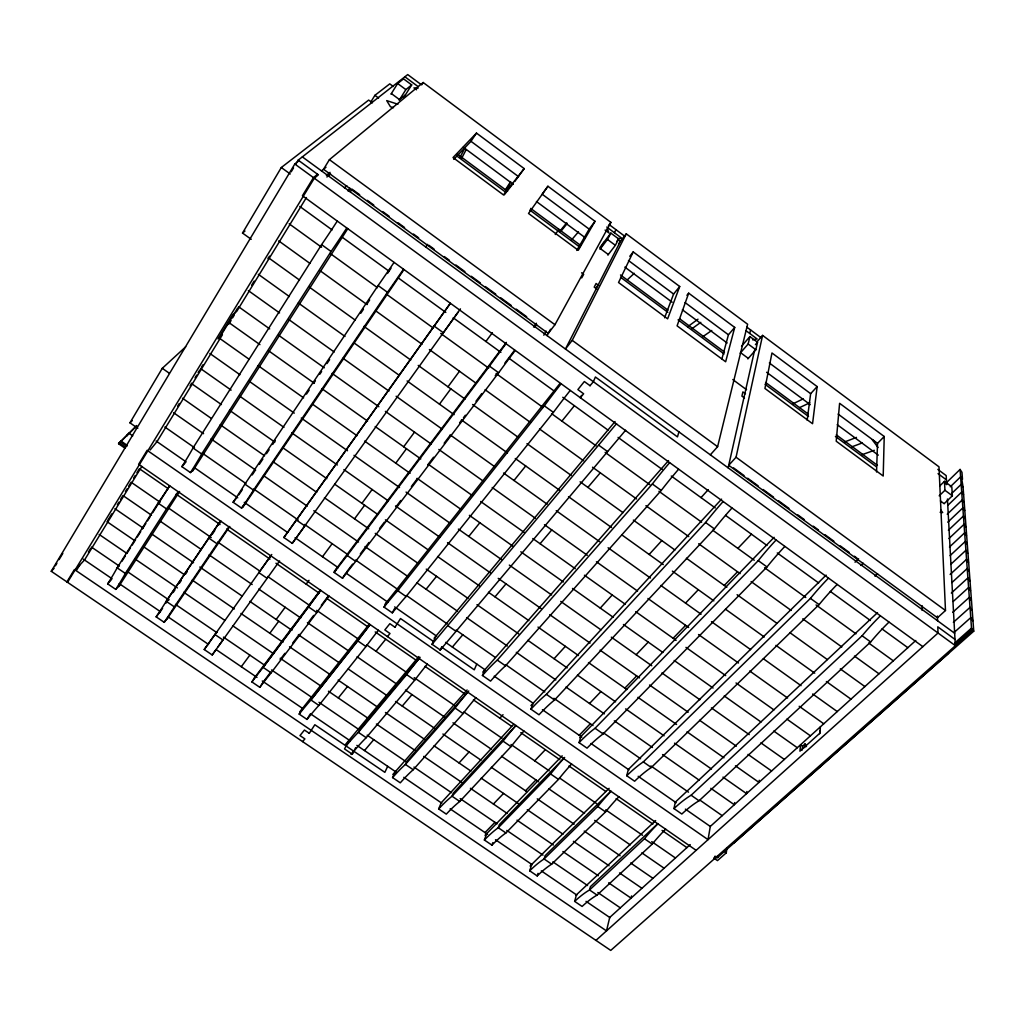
<?xml version="1.0" encoding="UTF-8"?>
<svg xmlns="http://www.w3.org/2000/svg" width="1025" height="1025" viewBox="0 0 1025 1025"><rect width="100%" height="100%" fill="white"/><g stroke="black" fill="none" stroke-linecap="round" stroke-linejoin="round"><path stroke-width="1.5" d="M884.229 436.509L883.204 476.01L836.208 441.224L839.603 403.299L884.229 436.509L877.528 443.364L876.542 471.974M819.68 733.708L819.936 730.53M820.397 726.815L819.897 733.17L799.936 751.171L800.563 744.765L802.575 746.2L802.216 750.044M804.702 747.571L805.035 743.971L802.575 746.2M817.156 386.592L812.556 423.722L764.932 388.462L771.966 352.972L817.156 386.592L810.647 393.677L807.162 420.135M759.256 780.256L758.974 782.395L735.438 765.842M746.853 791.492L746.559 793.632L722.984 777.117M713.656 857.963L717.462 860.603L726.264 852.838L726.981 848.098M734.63 802.575L734.297 804.728L710.825 788.315M915.786 640.497L710.287 826.457L708.044 839.654L147.152 450.308L138.618 464.312L696.154 850.34M888.931 622.162A109.508 42.384 -53.6 0 0 870.661 641.97L699.05 800.768A94.761 31.467 -57.9 0 0 681.83 814.029L673.989 808.584L675.308 802.139L877.515 612.643M736.053 457.24L762.587 335.393L938.99 466.823L945.486 610.503L937.465 617.78L728.724 465.286L736.053 457.24L945.486 610.503M747.84 358.904L755.848 349.743L757.513 342.248L749.903 336.584L741.536 346.245M728.147 467.848L754.592 350.281M631.554 895.94L631.067 898.143L608.658 882.832M740.165 353.215L748.147 344.016L749.903 336.584M749.723 333.458L750.569 329.922M710.325 454.831L717.603 446.708L747.622 324.233L626.275 233.828L618.587 243.835M837.118 584.506A110.098 37.502 -53.7 0 0 819.077 604.635L651.311 767.482A95.171 27.803 -57.4 0 0 634.642 781.229L626.736 775.746L628.338 769.455L826.099 575.127M734.72 327.411L725.649 361.774L677.089 325.847L688.685 293.176L734.72 327.411L728.429 334.778L721.908 358.865M665.699 829.148A97.913 32.198 -58.2 0 0 652.22 844.087L597.075 895.107A94.377 28.277 -59.3 0 0 582.097 906.446L574.653 901.385L576.434 894.799M678.909 431.884L677.474 436.893L595.397 377.008L593.373 381.71L590.041 385.708M531.732 864.382L529.694 870.814L537.215 875.927L538.01 873.351M784.778 546.479A110.674 32.505 -53.8 0 0 766.995 566.94L603.136 733.9A95.594 24.075 -57 0 0 587.03 748.16L579.061 742.613L580.932 736.501M486.657 833.709L484.377 840L491.949 845.151L492.846 842.627M731.927 508.067A111.264 27.393 -53.9 0 0 714.387 528.874L554.538 700.011A96.03 20.269 -56.5 0 0 538.996 714.784L530.95 709.185L533.128 703.24M679.716 286.5L667.621 318.839L618.549 282.516L633.207 251.907L679.716 286.5L673.592 294.047L664.597 317.776M523.967 731.017A99.207 20.743 -56.7 0 0 511.001 746.636L459.764 801.473A95.517 18.207 -57.4 0 0 446.311 814.132L438.662 808.93L441.211 802.78M678.55 469.271A111.866 22.178 -54 0 0 661.253 490.437L505.504 665.827A96.478 16.4 -56.1 0 0 490.539 681.113L482.429 675.475L484.889 669.697M476.753 664.033L474.293 669.825L441.596 647.095M580.406 397.764L581.482 395.394M475.895 697.717A99.668 16.772 -56.2 0 0 463.095 713.567L413.216 769.737A95.927 14.709 -56.8 0 0 400.288 782.831L392.575 777.591L395.394 771.594M387.668 766.328L384.862 772.35L314.842 724.739L309.294 733.336M441.647 647.134L440.276 649.978L432.063 644.277L436.163 635.808M617.857 239.568L620.407 241.464L565.441 349.025L572.219 340.338L626.275 233.828M354.432 750.069L355.649 747.712M607.876 255.084L615.372 245.321L618.664 238.94L610.849 233.123L599.779 247.678M459.982 157.427L465.081 147.587M461.737 158.119L466.183 149.612M349.128 740.101L344.541 748.942L352.344 754.246L353.868 751.274L351.127 754.541L353.817 751.235A96.337 11.147 -56.2 0 1 366.22 737.692L414.715 680.19A100.13 12.723 -55.7 0 1 427.322 664.098M614.385 232.713L615.987 229.69M599.997 249.242L607.453 239.453L610.849 233.123M603.892 242.272L600.432 248.678L608.312 254.52M581.726 277.903L583.673 274.328L581.598 272.804M554.948 324.707L610.926 222.387L423.184 82.513L329.409 159.657L323.528 169.266L548.247 333.433L554.948 324.707L329.409 159.657M547.055 335.598L550.553 329.243M392.255 612.822L394.523 608.722M543.814 335.226L546.12 331.062M570.169 390.499A113.07 11.403 -54.2 0 0 553.398 412.383L406.079 596.512A97.388 8.405 -55.2 0 0 392.319 612.86L383.991 607.082L387.066 601.649M302.529 708.39L299.172 714.092L307.013 719.422L309.665 714.835M595.025 221.31L578.279 250.292L528.516 213.456L547.914 186.255L595.025 221.31L589.17 229.126L576.806 250.433M251.228 239.325L242.515 233.059L281.298 167.523L368.68 100.078L372.408 102.833M137.798 428.283L129.957 422.825L162.283 368.308L185.717 346.796M125.114 448.284L118.567 443.735L136.709 425.529M132.737 435.856L128.817 433.127L126.652 435.945L136.21 426.387M134.583 428.309L135.082 427.463M945.268 483.8L960.079 469.437L971.508 628.12L972.687 630.413L610.746 950.418L51.25 571.284L294.803 164.013L299.005 160.733M55.388 565.813L56.875 563.327M59.104 559.599L62.82 553.385M291.202 171.79L293.522 167.908M295.853 164.013L298.185 160.131L407.719 74.582L420.493 84.088M66.894 581.893L74.441 569.528L606.505 930.892L609.708 917.465L690.222 844.613M67.535 582.315L314.303 178.235L318.365 174.852L298.185 160.131M76.785 569.862L79.796 564.929M150.137 450.001L156.992 441.634L222.412 334.778L218.056 338.903L232.534 315.239L236.839 311.216L306.424 197.543M88.406 552.065L90.687 548.324M107.792 520.367L111.751 513.884M117.337 504.748L118.951 502.122M120.553 499.495L122.962 495.549L151.521 515.216M125.409 491.552L127.049 488.887M128.676 486.222L131.123 482.224L160.028 502.186M133.596 478.175L135.249 475.472M136.902 472.768L139.387 468.72L168.279 488.707M177.658 406.156L179.272 403.517M190.112 385.925L191.765 383.222M195.07 377.815L196.723 375.112M198.12 372.69L199.785 369.974M201.387 367.347L202.937 364.823M220.862 335.508L237.698 308M251.663 285.168L254.149 281.093M267.935 258.71L269.498 256.147M228.588 324.387L230.958 320.492L228.818 322.516L259.94 344.631M232.573 317.853L234.187 315.226M141.847 466.375L84.524 559.996L75.133 570.002M370.717 102.141L374.907 95.325L389.769 83.858L393.331 86.51M390.999 94.185L397.636 83.499L403.555 78.874L411.678 84.908L403.85 97.375M399.186 100.258L405.862 89.611L411.678 84.908M348.116 191.124L349.884 188.164M350.243 191.842L351.959 189.1L359.66 194.724M342.478 578.228L345.809 572.949L388.078 602.354M421.685 84.883L423.184 82.513M152.661 512.731L169.714 485.76A102.705 9.481 -53.4 0 1 158.081 503.07L117.132 567.837A98.759 8.277 -53.1 0 1 107.651 583.866L115.761 589.388L120.207 584.288M181.899 466.644A99.425 9.263 -53.5 0 0 193.02 447.963L321.594 244.642A115.697 12.633 -54.6 0 0 337.187 221.182M121.949 561.264L125.358 555.87M127.062 553.18L130.483 547.786M132.187 545.082L135.595 539.688M137.299 536.998L140.72 531.603M142.424 528.9L145.832 523.506M147.536 520.815L150.098 516.767M558.907 229.331L555.255 234.507M115.761 589.388A98.669 7.623 -53.2 0 0 125.345 573.436L166.55 508.912A102.628 8.725 -53.5 0 0 178.196 491.603M185.089 463.095L181.835 466.606L190.471 472.602A99.348 8.52 -53.5 0 0 201.694 454.011L331.062 251.497A115.594 11.634 -54.6 0 0 346.706 228.088M118.657 586.71L179.58 491.475M192.495 471.282L347.77 228.677M505.504 189.651L510.668 181.579M505.658 190.663L509.925 184.039M255.545 676.397L251.907 681.945L259.812 687.327L263.399 681.753M337.52 567.184L334.137 572.437L342.542 578.267A97.862 4.292 -54.8 0 1 355.688 561.38L498.65 372.767A113.698 5.83 -54.3 0 1 515.152 350.512M453.768 159.362L470.975 141.309L476.471 133.096L524.198 168.612L514.755 181.502M220.503 520.892A102.193 5.01 -53.9 0 1 208.69 537.997L166.217 601.303A98.259 4.382 -53.7 0 1 156.146 616.845L164.192 622.316L168.343 617.05M233.123 502.25A98.925 4.894 -53.9 0 0 244.898 484.133L378.123 285.552A115.056 6.663 -54.5 0 0 394.01 262.477M220.503 520.931L166.217 601.303L174.353 606.851A98.169 3.741 -53.8 0 1 164.192 622.316M159.9 612.284L162.552 608.337M166.088 603.059L168.753 599.1M173.174 592.501L174.942 589.875M179.375 583.276L181.143 580.637M185.576 574.038L187.344 571.399M212.137 534.473L214.802 530.514M218.338 525.248L220.99 521.289M238.851 494.819L242.412 489.514M252.201 474.934L254.866 470.962M259.325 464.338L262.887 459.033M266.436 453.729L269.114 449.757M272.676 444.453L275.341 440.468M306.488 394.074L309.166 390.102M313.612 383.478L315.392 380.826M319.838 374.202L321.619 371.55M326.962 363.593L329.627 359.621M360.787 313.227L363.452 309.243M367.014 303.951L369.679 299.966M387.488 273.457L391.05 268.153M174.353 606.851L217.069 543.788A102.103 4.279 -53.9 0 0 228.921 526.722M236.07 498.547L233.072 502.212L241.618 508.144A98.836 4.177 -54 0 0 253.508 490.129L387.488 292.33A114.954 5.689 -54.5 0 0 403.427 269.319M167.011 619.023L229.754 526.453M242.823 507.298L403.94 269.639M425.823 246.897L427.566 244.347M216.839 631.784L204.231 649.53L212.201 654.949L279.582 560.97M450.257 303.349A114.428 0.82 -54.4 0 1 434.088 326.04L283.887 537.523M207.716 644.738L271.753 554.487M287.538 532.526L450.282 303.464M270.843 555.755L258.838 572.603L267.153 578.343M212.201 654.949L216.07 649.543L257.019 677.41M292.253 543.327L295.892 538.24M547.914 186.255L542.199 194.225L589.17 229.126M295.892 538.343L460.443 308.884M218.107 646.724L222.938 639.984L214.878 634.488M458.008 312.317L443.351 332.753L434.088 326.04M204.231 649.53L208.152 644.148M241.298 666.711L249.844 655.129M276.173 619.472L285.181 607.261M322.491 556.742L332.151 543.673M361.928 503.326L372.139 489.502M403.683 446.785L414.51 432.127M447.976 386.809L459.469 371.242M269.806 633.258L278.723 621.227M306.18 584.148L308.999 580.329M354.535 518.842L364.618 505.222M395.765 463.172L406.451 448.745M439.469 404.157L450.808 388.847M485.876 341.479L492.372 332.715M253.828 678.678L320.236 590.208M334.304 571.476L506.35 342.388M320.658 590.4L263.118 667.377A97.298 3.216 -54.9 0 0 251.907 681.945M320.748 590.298A101.18 3.677 -54.8 0 0 308.538 606.903L263.118 667.377L271.113 672.836L316.776 612.591A101.091 4.382 -54.8 0 1 329.012 596.025M334.201 572.475A97.939 3.6 -54.8 0 1 347.244 555.486L489.476 366.13A113.801 4.882 -54.3 0 1 505.927 343.811M608.427 225.679L610.926 222.387M262.938 682.368L270.587 672.259M280.158 659.626L284.95 653.297M292.599 643.188L299.3 634.347M308.871 621.714L313.663 615.397M321.312 605.288L328.013 596.435M346.796 571.758L352.587 564.122M360.3 553.936L368.974 542.481M379.57 528.49L384.401 522.122M395.97 506.85L400.788 500.482M411.384 486.491L417.175 478.854M427.771 464.85L433.562 457.214M444.171 443.223L449.949 435.587M459.584 422.851L461.519 420.314M463.441 417.764L465.376 415.215M475.984 401.223L481.763 393.587M495.254 375.765L497.189 373.215M504.902 363.042L514.537 350.307M533.538 327.026L536.395 323.259M534.73 327.142L536.652 324.592M616.819 241.349L618.664 238.94M127.164 435.087L118.567 443.735M596.204 287.538L598.152 285.014M629.786 256.301L633.207 251.907M524.198 168.612L503.467 194.917L453.024 157.568L476.471 133.096M504.274 194.827L512.846 183.923M299.889 711.722L369.256 624.135M385.067 604.161L559.957 383.465M378.392 630.221A100.604 8.597 -55.3 0 0 365.963 646.532L318.877 705.405L310.947 699.985L370.089 624.622A100.693 7.893 -55.2 0 0 357.802 640.907L310.947 699.985A96.85 6.919 -55.5 0 0 299.172 714.092M384.055 607.12A97.465 7.726 -55.2 0 1 397.713 590.682L544.313 405.81A113.173 10.481 -54.2 0 1 561.034 383.863M156.146 616.845L160.348 611.618L119.246 583.635M241.567 508.105L245.513 503.198M302.606 741.613L304.886 738.897L299.992 735.578L304.438 730.043L309.358 733.375M387.437 636.589L390 633.527L384.836 629.939L389.859 623.687L395.035 627.287M394.984 627.236L400.519 618.549L433.46 641.445M580.342 397.713L583.635 393.779L577.882 389.59L584.34 381.543L590.105 385.746M338.288 697.948L347.526 686.507M375.996 651.272L385.746 639.203M426.093 589.247L436.535 576.319M468.771 536.434L479.828 522.737M513.973 480.482L525.684 465.965M561.918 421.108L574.372 405.708M559.637 231.496L566.697 222.822M561.188 230.907L567.209 223.54M686.929 295.315L688.685 293.176M345.502 744.457L418.841 656.551M434.113 638.255L615.051 421.544M420.096 657.32L359.89 729.39L358.353 732.324A96.414 10.558 -56.1 0 0 346.053 745.957M419.199 658.473A100.207 12.031 -55.7 0 0 406.618 674.591L358.353 732.324L366.22 737.692M431.871 644.507L616.563 423.62M440.084 650.209L625.634 430.218M364.503 750.556L373.753 739.666M402.248 706.084L411.999 694.604M452.358 647.057L462.787 634.77M494.985 596.845L506.017 583.84M540.085 543.711L551.77 529.938M587.876 487.4L600.278 472.794M571.245 240.298L578.446 231.868M757.373 341.389L762.587 335.393M755.425 344.656L757.513 342.248M392.818 774.516L467.08 689.966M482.788 672.092L668.543 460.571M468.745 691.017L406.822 761.408L405.426 764.419A95.991 14.119 -56.7 0 0 392.575 777.591M467.836 692.144A99.745 16.105 -56.1 0 0 455.074 708.032L405.426 764.419L413.216 769.737M482.429 675.475A96.555 15.734 -56 0 1 497.279 660.1L652.348 483.992A111.956 21.294 -54 0 1 669.594 462.762M107.651 583.866L111.238 579.817M119.387 565.313L117.132 567.837L125.345 573.436M190.407 472.563L194.686 467.848L237.749 497.804M459.033 762.946L469.04 751.966M499.854 718.179L503.019 714.707M554.077 658.716L565.377 646.327M600.253 608.094L612.22 594.974M649.145 554.474L661.83 540.572M701.023 497.599L708.262 489.655M440.724 803.318L513.768 724.201M530.963 705.584L721.587 499.137M515.831 725.533L453.293 793.119L452.038 796.207A95.581 17.63 -57.3 0 0 438.662 808.93M515.985 725.482A99.284 20.09 -56.6 0 0 503.044 741.139L452.038 796.207L459.764 801.473M530.95 709.185A96.107 19.629 -56.4 0 1 546.402 694.335L705.572 522.494A111.366 26.535 -53.9 0 1 723.073 501.622M493.409 804.023L503.531 793.44M534.704 760.832L545.377 749.672M589.516 703.509L600.945 691.567M636.166 654.719L648.248 642.098M685.533 603.097L698.32 589.721M737.859 548.375L751.428 534.179M51.25 571.284L54.146 568.286M485.017 832.582L494.947 822.332M525.505 790.762L535.96 779.961M579.202 735.297L590.387 723.74M624.866 688.134L636.679 675.923M673.13 638.268L685.635 625.352M724.265 585.454L737.513 571.771M485.043 835.375L562.187 755.835M579.842 737.628L774.093 537.318M564.647 757.437L499.38 824.561L498.265 827.726A95.184 21.064 -57.9 0 0 484.377 840M563.712 758.526A98.836 23.998 -57.1 0 0 550.592 773.965L498.265 827.726L505.927 832.953L558.484 779.397A98.772 24.638 -57.1 0 1 571.63 764.009M579.061 742.613A95.671 23.447 -56.9 0 1 595.064 728.275L758.257 560.624A110.777 31.66 -53.8 0 1 776.002 540.098M530.079 866.01L609.119 788.34M610.836 791.313L545.082 855.747L544.096 858.976A94.8 24.433 -58.6 0 0 529.694 870.814M611.015 791.287A98.4 27.829 -57.6 0 0 597.742 806.496L544.096 858.976L551.693 864.165L605.557 811.89A98.336 28.457 -57.6 0 1 618.869 796.72M626.736 775.746A95.248 27.188 -57.4 0 1 643.303 761.908L810.429 598.382A110.188 36.669 -53.7 0 1 828.431 578.19M855.042 562.2L858.617 558.715M939.925 485.773L944.473 481.353L951.815 486.824L952.353 495.792L944.281 503.544M860.872 565.441L863.165 563.212M939.182 495.831L944.935 490.283L944.473 481.353M950.277 486.824L960.617 476.83L961.514 477.496L963.039 486.811L961.155 484.377L951.93 493.243M947.894 505.287L961.719 492.051L962.629 492.73L963.654 495.075L964.205 502.391L962.283 499.893L947.254 514.217M874.966 576.178L877.541 573.718M129.957 422.825L132.263 420.634M947.779 522.199L962.859 507.875L963.782 508.567L964.832 510.988L965.396 518.599L963.436 516.023L948.381 530.258M948.919 538.561L964.038 524.339L964.986 525.043L966.062 527.542L966.652 535.46L964.653 532.821L949.47 547.03M575.883 895.312L655.641 820.564M627.274 279.851L634.283 273.303M657.717 823.78L590.4 886.663L589.542 889.969A94.441 27.739 -59.2 0 0 574.653 901.385M657.922 823.754A97.977 31.583 -58.1 0 0 644.469 838.745L589.542 889.969L597.075 895.107M673.989 808.584A94.825 30.865 -57.9 0 1 691.119 795.233L862.102 635.769A109.611 41.577 -53.6 0 1 880.334 615.91M950.098 555.601L965.268 541.469L966.242 542.187L967.344 544.775L967.959 553.026L965.909 550.297L950.662 564.429M950.149 574.448L966.562 559.317L967.549 560.047L968.676 562.725L969.317 571.322L967.216 568.529L951.918 582.559M951.341 593.039L967.895 577.921L968.907 578.664L970.06 581.457L970.726 590.413L968.587 587.53L953.212 601.483M952.725 612.297L969.291 597.344L970.329 598.1L971.508 600.996L972.2 610.349L970.022 607.377L953.365 622.316M595.935 940.386L938.016 633.014L937.798 626.852L954.993 639.408M344.451 187.895L346.822 185.768M954.096 632.489L970.752 617.627L971.803 618.395L973.02 621.406L973.75 631.195L717.013 858.002L714.63 856.349M954.762 642.97L971.508 628.12M714.861 856.951L715.591 856.311M954.621 644.789L972.571 628.889M733.951 842.922L948.573 653.245M326.911 177.005L330.562 173.904M326.398 175.454L330.05 172.367M317.532 174.25L313.471 177.632L302.426 195.737L922.846 646.647M321.543 170.919L325.988 167.229M242.515 233.059L244.962 231.048M405.426 94.864L399.571 99.656L391.383 93.583M687.724 326.706L697.987 319.185M691.824 328.807L700.793 322.35M702.625 336.802L711.76 330.486M793.235 403.671L803.228 398.866M799.667 407.566L809.788 402.812M844.562 441.98L856.464 437.393M851.839 446.849L862.179 442.979M862.307 454.6L874.312 450.321M752.593 339.813L757.142 338.98L746.008 330.691M617.934 238.569L621.996 238.377L606.774 227.05M417.995 88.278L413.959 87.881L416.534 89.79M940.104 512.257L942.68 512.564L940.783 510.053M393.485 107.715L390.435 106.741L386.72 100.617L397.905 104.242M91.456 547.081L119.156 565.979M127.074 571.386L168.958 599.958M175.531 604.43L216.839 632.617M223.437 637.114L264.988 665.456M271.574 669.953L312.407 697.807M318.993 702.304L358.507 729.262M367.168 735.168L406.015 761.665M413.946 767.072L451.474 792.684M460.148 798.59L497.112 823.805M506.786 830.417L543.007 855.119M552.859 861.846L587.556 885.51M597.831 892.519L620.317 907.855M83.32 559.176L112.148 578.805M167.805 616.691L208.485 644.379M262.272 680.984L302.9 708.634M310.332 713.695L350.089 740.755M356.854 745.367L395.945 771.953M403.799 777.309L441.788 803.164M450.129 808.84L487.631 834.363M495.485 839.706L532.129 864.652M541.303 870.891L576.819 895.068M586.031 901.347L610.042 917.683M99.169 534.461L126.921 553.436M134.852 558.856L177.376 587.927M183.757 592.283L224.847 620.394M232.611 625.698L273.649 653.758M280.248 658.268L321.132 686.225M328.448 691.222L369.141 719.05M376.406 724.022L415.163 750.518M423.735 756.373L461.852 782.447M470.398 788.289L507.221 813.466M517.01 820.154L553.333 844.997M562.892 851.532L598.28 875.734M114.928 508.695L143.308 528.195M151.123 533.564L193.546 562.712M199.824 567.017L242.028 596.012M249.844 601.38L291.933 630.298M298.403 634.744L339.211 662.778M348.282 669.017L386.489 695.257M395.535 701.472L435.036 728.608M442.903 734.015L480.93 760.14M491.372 767.315L526.85 791.684M537.254 798.834L574.141 824.177M584.199 831.083L620.112 855.76M630.631 862.986L652.963 878.322M106.997 521.661L134.57 540.559M143.718 546.825L184.462 574.756M192.252 580.099L234.353 608.952M240.926 613.45L282.951 642.252M289.524 646.762L330.422 674.783M338.148 680.087L377.674 707.173M385.451 712.503L424.875 739.525M434.049 745.816L470.885 771.056M481.238 778.154L518.253 803.523M527.26 809.699L562.994 834.183M573.398 841.32L609.042 865.753M619.536 872.941L641.945 888.303M159.887 520.969L201.284 549.49M209.151 554.909L252.176 584.532M258.736 589.055L300.722 617.96M307.41 622.572L349.269 651.4M357.097 656.782L396.508 683.931M405.464 690.094L444.965 717.295M452.973 722.804L491.129 749.083M501.558 756.271L538.586 781.767M548.811 788.814L584.519 813.402M594.679 820.397L630.208 844.869M641.855 852.877L664.123 868.226M176.159 494.165L220.042 524.531M226.602 529.079L270.011 559.112M275.968 563.238L319.262 593.206M326.565 598.254L367.68 626.711M375.214 631.925L417.149 660.933M424.991 666.365L464.53 693.72M473.409 699.87L511.629 726.328M520.79 732.657L559.791 759.653M568.965 765.995L605.801 791.492M616.14 798.642L652.887 824.087M662.048 830.417L686.904 847.611M167.882 507.606L211.265 537.561M217.787 542.058L260.017 571.207M267.666 576.486L309.537 605.391M316.687 610.336L358.865 639.446M366.771 644.904L406.336 672.221M414.19 677.64L454.754 705.648M463.877 711.939L501.917 738.192M511.027 744.496L549.169 770.826M559.483 777.937L596.524 803.51M605.724 809.865L642.56 835.285M651.759 841.64L675.437 857.989M158.081 503.07L166.55 508.912M208.69 537.997L217.069 543.788M308.538 606.903L316.776 612.591M357.802 640.907L365.963 646.532M406.618 674.591L414.715 680.19M455.074 708.032L463.095 713.567M503.044 741.139L511.001 746.636M550.592 773.965L558.484 779.397M597.742 806.496L605.557 811.89M644.469 838.745L652.22 844.087M724.355 851.506L726.264 852.838M120.758 440.891L127.331 445.452M120.245 441.749L126.818 446.311M717.269 856.323L718.23 856.99M119.079 442.877L125.627 447.412M164.884 427.028L194.481 447.682M202.284 453.114L245.897 483.531M253.739 489.002L298.173 519.982M304.604 524.454L347.821 554.602M355.598 560.022L398.776 590.131M406.502 595.525L447.118 623.841M456.099 630.106L495.344 657.461M505.645 664.648L544.813 691.965M553.884 698.294L593.001 725.572M603.264 732.721L640.599 758.756M650.926 765.957L688.505 792.171M700.024 800.192L722.202 815.669M193.02 447.963L201.694 454.011M244.898 484.133L253.508 490.129M296.315 519.982L304.835 525.915L292.304 543.365L283.835 537.484L287.525 532.423L244.27 502.34M347.244 555.486L355.688 561.38M397.713 590.682L406.079 596.512M447.72 625.545L456.01 631.323M497.279 660.1L505.504 665.827M546.402 694.335L554.538 700.011M595.064 728.275L603.136 733.9M643.303 761.908L651.311 767.482M691.119 795.233L699.05 800.768M156.095 441.006L186.166 461.929M295.11 537.702L338.237 567.683M394.638 606.915L436.612 636.115M445.606 642.368L485.043 669.799M494.204 676.167L533.436 703.457M542.404 709.697L581.828 737.116M591.002 743.497L629.004 769.929M638.178 776.309L676.192 802.754M685.379 809.135L710.287 826.457M173.622 412.742L203.578 433.678M211.112 438.956L255.673 470.103M263.476 475.562L307.269 506.183M313.804 510.745L358.532 542.02M365.054 546.568L408.014 576.614M416.957 582.866L457.483 611.195M466.618 617.588L507.298 646.019M516.305 652.323L555.832 679.947M565.992 687.058L604.353 713.874M614.295 720.831L652.464 747.52M662.56 754.567L699.229 780.204M182.488 398.238L211.163 418.341M220.285 424.734L264.604 455.805M273.572 462.096L316.738 492.346M324.425 497.727L368.744 528.798M375.265 533.372L418.443 563.635M426.272 569.131L468.002 598.382M476.984 604.673L518.74 633.95M527.875 640.343L567.171 667.903M577.447 675.103L615.615 701.856M625.647 708.877L664.072 735.809M674.54 743.163L711.452 769.032M200.618 368.616L231.125 390.115M239.683 396.15L283.963 427.348M291.779 432.857L337.353 464.978M343.875 469.578L388.206 500.815M395.535 505.991L439.725 537.126M447.528 542.622L490.424 572.86M498.214 578.343L541.29 608.709M549.746 614.667L590.067 643.085M600.086 650.145L639.498 677.909M649.555 685.007L688.185 712.234M699.627 720.293L736.36 746.187M748.032 754.4L771.569 770.992M191.483 383.542L221.426 404.58M229.485 410.243L274.803 442.095M282.605 447.579L326.873 478.688M334.662 484.172L377.661 514.383M385.413 519.829L428.501 550.118M437.585 556.511L479.341 585.852M488.451 592.258L528.887 620.676M538.01 627.082L578.459 655.526M588.491 662.573L626.864 689.543M637.96 697.333L676.564 724.47M687.032 731.824L723.97 757.795M162.283 368.308L169.304 373.241M209.882 353.471L239.914 374.702M249.062 381.159L294.278 413.113M301.273 418.059L347.501 450.731M354.009 455.331L399.545 487.516M406.054 492.102L450.59 523.583M458.38 529.092L501.468 559.535M509.31 565.082L551.642 594.987M560.726 601.406L600.945 629.837M611.323 637.166L651.759 665.75M661.932 672.938L699.857 699.729M711.414 707.903L749.249 734.643M760.909 742.882L784.343 759.435M219.273 338.109L249.126 359.262M258.21 365.694L303.631 397.879M312.574 404.222L357.007 435.702M364.618 441.096L410.09 473.319M417.111 478.303L460.891 509.322M469.373 515.332L512.987 546.248M520.803 551.783L563.378 581.957M572.514 588.427L613.309 617.332M623.431 624.52L662.893 652.477M674.168 660.459L713.054 688.018M724.227 695.937L760.998 722.01M773.811 731.081L797.296 747.725M268.998 351.075L314.329 383.286M322.093 388.808L367.552 421.096M375.201 426.541L420.775 458.918M428.373 464.325L472.538 495.703M480.674 501.494L524.493 532.628M532.769 538.522L575.307 568.747M584.429 575.23L625.25 604.238M635.692 611.656L676.116 640.382M685.956 647.377L725.687 675.616M736.027 682.97L773.913 709.889M786.931 719.14L810.429 735.835M248.332 290.613L279.569 312.933M288.512 319.339L334.227 351.998M342.965 358.25L388.923 391.102M396.137 396.252L442.326 429.27M450.142 434.856L495.075 466.964M503.544 473.025L547.145 504.185M556.229 510.693L599.753 541.789M608.081 547.747L650.439 578.023M660.83 585.454L701.087 614.218M711.465 621.637L750.582 649.594M763.343 658.716L801.038 685.661M812.684 693.989L837.258 711.555M238.505 306.68L269.69 328.91M278.787 335.393L324.272 367.808M332.074 373.369L378.866 406.72M385.374 411.358L431.346 444.12M438.841 449.463L483.185 481.071M492.205 487.49L535.357 518.253M544.467 524.736L587.338 555.294M596.422 561.764L637.55 591.079M647.941 598.485L688.659 627.505M698.538 634.539L738.5 663.021M749.711 671.016L787.584 697.999M799.205 706.289L823.754 723.778M258.313 274.29L289.37 296.558M298.339 302.99L345.002 336.443M353.907 342.824L399.455 375.47M407.117 380.967L454.113 414.651M461.468 419.93L507.465 452.909M515.28 458.508L559.432 490.155M568.516 496.677L611.618 527.567M621.739 534.819L663.277 564.596M672.362 571.117L713.848 600.855M725.482 609.196L764.304 637.012M775.938 645.366L814.747 673.182M826.393 681.535L850.968 699.152M268.447 257.723L299.479 280.043M309.576 287.295L355.098 320.031M363.901 326.36L410.705 360.018M418.226 365.412L465.042 399.084M472.589 404.503L518.125 437.252M526.991 443.62L571.207 475.408M580.112 481.814L622.995 512.641M633.335 520.085L674.898 549.977M686.404 558.241L726.827 587.299M737.103 594.692L776.937 623.328M789.814 632.592L827.38 659.6M840.295 668.889L864.882 686.571M278.736 240.901L309.909 263.387M320.095 270.728L367.053 304.604M375.586 310.754L422.044 344.259M429.385 349.551L476.253 383.35M485.107 389.731L530.514 422.479M539.522 428.975L583.571 460.75M592.527 467.208L636.525 498.932M645.917 505.709L688.774 536.613M698.678 543.75L740.101 573.628M751.094 581.559L791.146 610.439M802.767 618.831L841.82 646.993M854.453 656.09L878.989 673.797M321.594 244.642L331.062 251.497M378.123 285.552L387.488 292.33M489.476 366.13L498.65 372.767M544.313 405.81L553.398 412.383M598.6 445.093L607.594 451.602M652.348 483.992L661.253 490.437M705.572 522.494L714.387 528.874M758.257 560.624L766.995 566.94M810.429 598.382L819.077 604.635M862.102 635.769L870.661 641.97M289.191 223.822L321.594 247.256M330.165 253.457L377.533 287.73M386.387 294.137L433.05 327.885M440.699 333.42L488.694 368.142M496.151 373.536L543.032 407.45M551.604 413.652L596.089 445.824M605.147 452.384L649.888 484.748M658.947 491.295L701.638 522.173M712.759 530.232L754.246 560.239M764.586 567.722L805.778 597.511M816.079 604.968L855.978 633.834M868.7 643.034L893.313 660.843M281.298 167.523L290.229 174.007M299.8 206.461L332.113 229.907M342.35 237.326L388.962 271.164M397.777 277.557L445.824 312.42M453.204 317.776L500.905 352.382M508.631 357.994L554.563 391.332M562.776 397.277L607.979 430.09M618.075 437.406L662.252 469.476M671.298 476.036L715.245 507.926M725.585 515.421L766.943 545.441M777.283 552.949L818.655 582.956M830.288 591.399L870.366 620.484M882 628.927L907.842 647.685M294.803 164.013L955.326 645.622L947.433 499.034M972.687 630.413L973.75 631.195M572.219 340.338L717.603 446.708M367.334 200.336L373.766 205.038M382.722 211.573L389.167 216.288M398.097 222.809L404.555 227.524M413.472 234.046L418.661 237.838M428.86 245.282L434.062 249.088M444.299 256.57L449.45 260.337M455.869 265.014L464.889 271.612M471.257 276.263L480.328 282.9M485.363 286.577L495.767 294.175M500.764 297.827L511.219 305.463M516.203 309.102L526.658 316.738M733.541 467.9L744.035 475.562M747.686 478.239L758.154 485.876M763.125 489.514L773.555 497.138M778.552 500.789L788.955 508.387M797.847 514.883L804.369 519.649M813.273 526.158L818.488 529.963M824.843 534.614L833.889 541.213M840.282 545.889L849.289 552.475M854.427 556.216L856.99 558.1M302.337 156.889L954.659 633.258M970.432 599.523L971.457 600.278L970.777 591.118L969.714 589.67M971.918 619.882L972.968 620.663L972.264 611.079L971.162 609.593M969.009 580.022L970.009 580.765L969.355 571.988L968.317 570.592M966.332 543.429L967.293 544.147L966.703 536.075L965.691 534.755M732.811 379.57L746.559 389.731M598.651 285.386L596.089 283.489L594.218 287.115L596.768 289.012M745.457 393.792L742.894 391.896L741.921 396.124L744.483 398.007M967.638 561.354L968.625 562.072L967.997 553.667L966.972 552.296M628.479 260.529L673.592 294.047M685.084 302.58L728.429 334.778M963.872 509.72L964.794 510.412L964.243 502.955L963.282 501.712M740.614 352.69L748.301 358.391M940.438 500.943L944.14 503.685M463.249 147.216L513.32 184.372M536.434 201.515L585.224 237.71M624.853 267.115L672.157 302.208M682.381 309.793L727.135 342.991M766.623 372.28L810.262 404.67M837.22 424.67L878.297 455.138M965.076 526.235L966.024 526.94L965.447 519.188L964.461 517.907M457.496 154.198L507.554 191.291M530.668 208.408L580.727 245.5M620.509 274.982L667.993 310.165M679.549 318.724L724.47 351.998M765.585 382.453L808.007 413.895M836.298 434.843L877.438 465.324M374.907 95.325L378.584 98.041M457.035 156.146L505.556 192.098M529.822 210.074L579.65 246.974M620.561 277.262L667.852 312.292M678.076 319.864L724.086 353.945M765.022 384.273L808.546 416.509M835.426 436.407L876.388 466.747M609.606 224.936L624.955 236.378M746.712 327.052L760.793 337.532M937.862 469.412L946.178 475.6L946.664 484.658M404.888 76.785L418.264 86.728M938.054 473.64L946.408 479.867M962.706 493.845L963.615 494.524L963.09 487.349L962.142 486.132M605.096 230.074L608.927 232.931L607.312 228.524M397.636 83.499L405.862 89.611M607.453 239.453L615.372 245.321M748.147 344.016L755.848 349.743M944.935 490.283L952.353 495.792M470.975 141.309L518.56 176.659M769.339 362.978L810.647 393.677M838.117 414.087L877.528 443.364M874.902 441.749L872.339 439.853L878.079 447.528M960.079 469.437L961.975 472.333L962.488 479.239L961.591 478.572M805.035 743.971L806.47 746.584M937.401 616.025L937.58 620.791M922.026 605.621L922.128 610.413M259.812 687.327A97.234 3.844 -55 0 1 271.113 672.836M307.013 719.422A96.773 7.534 -55.6 0 1 318.877 705.405M537.215 875.927A94.748 24.984 -58.7 0 1 551.693 864.165M491.949 845.151A95.12 21.627 -58 0 1 505.927 832.953"/></g></svg>
